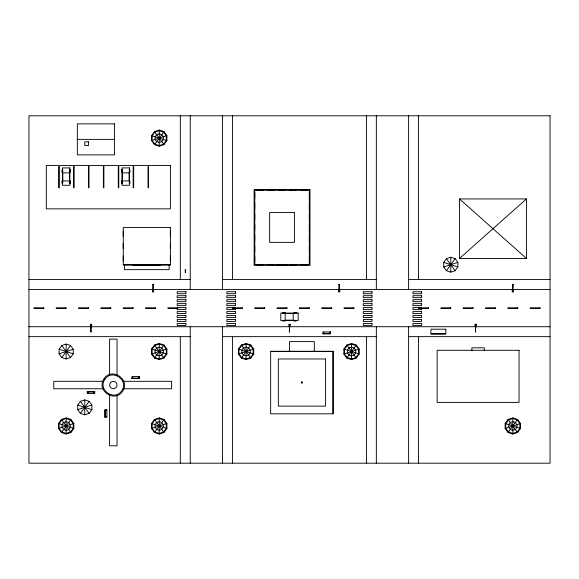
<?xml version="1.0" encoding="UTF-8"?>
<svg xmlns="http://www.w3.org/2000/svg" width="579" height="579" viewBox="0 0 579 579"><rect width="100%" height="100%" fill="white"/><g stroke="black" fill="none" stroke-linecap="round" stroke-linejoin="round"><path stroke-width="0.87" d="M151.553 135.638L154.484 131.607L159.225 130.065L163.966 131.607L166.897 135.638L166.897 140.625L163.966 144.656L159.225 146.197L154.484 144.656L151.553 140.625L151.553 135.638L159.109 138.091L166.897 135.638M154.484 144.656L159.153 138.236L154.484 131.607M163.966 131.607L159.153 138.236M59.094 349.238L61.794 345.511L66.172 344.092L70.544 345.511L73.251 349.238L73.251 353.834L70.544 357.561L66.172 358.98L61.794 357.561L59.094 353.834L59.094 349.238L66.288 351.496L61.794 357.561M66.245 351.439L70.544 345.511M58.501 423.488L61.432 419.457L66.172 417.915L70.913 419.457L73.844 423.488L73.844 428.467L70.913 432.506L66.172 434.04L61.432 432.506L58.501 428.467L58.501 423.488L66.1 425.876L66.172 417.915M77.702 405.068L80.409 401.348L84.78 399.923L89.159 401.348L91.866 405.068L91.866 409.671L89.159 413.392L84.78 414.81L80.409 413.392L77.702 409.671L77.702 405.068L84.664 407.326L91.866 405.068M61.432 432.506L66.288 426.014L61.432 419.457M66.245 425.876L70.913 419.457M84.664 407.326L77.702 409.671M80.409 413.392L89.159 401.348M151.553 349.043L154.484 345.012L159.225 343.47L163.966 345.012L166.897 349.043L166.897 354.03L163.966 358.061L159.225 359.602L154.484 358.061L151.553 354.03L151.553 349.043L159.297 351.439L163.966 358.061M154.484 358.061L159.153 351.634L154.484 345.012M159.297 351.439L163.966 345.012M151.553 423.488L154.484 419.457L159.225 417.915L163.966 419.457L166.897 423.488L166.897 428.467L163.966 432.506L159.225 434.04L154.484 432.506L151.553 428.467L151.553 423.488L159.109 425.941M154.484 432.506L159.153 426.079M159.297 425.876L163.966 419.457M238.403 349.043L241.334 345.012L246.075 343.47L250.816 345.012L253.747 349.043L253.747 354.03L250.816 358.061L246.075 359.602L241.334 358.061L238.403 354.03L238.403 349.043L253.747 354.03M250.816 345.012L246.075 351.663L246.075 343.47M241.334 358.061L246.003 351.634M343.868 349.043L346.792 345.012L351.533 343.47L356.273 345.012L359.204 349.043L359.204 354.03L356.273 358.061L351.533 359.602L346.792 358.061L343.868 354.03L343.868 349.043L351.656 351.576L346.792 345.012M346.792 358.061L356.273 345.012M443.709 262.388L446.416 258.661L450.795 257.242L455.166 258.661L457.873 262.388L457.873 266.984L455.166 270.711L450.795 272.13L446.416 270.711L443.709 266.984L443.709 262.388L450.672 264.646L457.873 262.388M446.416 270.711L455.166 258.661M505.156 423.488L508.087 419.457L512.828 417.915L517.568 419.457L520.499 423.488L520.499 428.467L517.568 432.506L512.828 434.04L508.087 432.506L505.156 428.467L505.156 423.488L512.712 425.941L517.568 419.457M508.087 432.506L512.755 426.079L517.568 432.506M512.828 417.915L512.828 434.04M459.48 258.48L526.477 198.93L526.477 258.48L459.48 258.48L459.48 198.93L526.477 198.93M151.553 140.625L159.109 138.171M59.094 353.834L66.057 351.576L66.172 358.98M66.288 351.496L73.251 349.238M151.553 354.03L166.897 349.043M443.709 266.984L450.672 264.726L446.416 258.661M238.403 354.03L245.959 351.576M246.191 351.496L253.747 349.043M58.501 428.467L66.057 426.014L66.172 434.04M66.288 425.941L73.844 423.488M343.868 354.03L351.417 351.576M351.656 351.496L359.204 349.043M151.553 428.467L159.109 426.014M159.341 425.941L166.897 423.488M505.156 428.467L512.755 426.079M512.943 425.941L520.499 423.488M77.34 139.373L114.562 139.373M69.646 169.748L70.269 169.748L70.269 172.274L69.646 172.274M129.197 169.748L129.819 169.748L129.819 172.274L129.197 172.274M62.076 170.487L62.698 170.487M69.646 170.487L70.269 170.487M121.633 170.487L122.249 170.487M129.197 170.487L129.819 170.487M62.076 171.536L62.698 171.536M69.646 171.536L70.269 171.536M121.633 171.536L122.249 171.536M129.197 171.536L129.819 171.536M69.646 180.916L70.269 180.916L70.269 183.442L69.646 183.442M129.197 180.916L129.819 180.916L129.819 183.442L129.197 183.442M62.076 181.654L62.698 181.654M69.646 181.654L70.269 181.654M121.633 181.654L122.249 181.654M129.197 181.654L129.819 181.654M62.076 182.703L62.698 182.703M69.646 182.703L70.269 182.703M121.633 182.703L122.249 182.703M129.197 182.703L129.819 182.703M254.76 192.46L254.76 198.662M309.352 192.46L309.352 198.662M254.76 203.091L254.76 209.294M309.352 203.091L309.352 209.294M254.76 213.731L254.76 219.933M309.352 213.731L309.352 219.933M254.76 224.363L254.76 230.565M309.352 224.363L309.352 230.565M123.247 231.187L123.247 236.152M170.392 231.187L170.392 236.152M254.76 234.994L254.76 241.204M309.352 234.994L309.352 241.204M123.247 243.593L123.247 248.557M170.392 243.593L170.392 248.557M254.76 245.634L254.76 251.836M309.352 245.634L309.352 251.836M123.247 255.998L123.247 260.963M170.392 255.998L170.392 260.963M254.76 256.265L254.76 262.468M309.352 256.265L309.352 262.468M123.247 264.683L170.392 264.683M28.95 279.577L190.245 279.577M222.502 279.577L376.35 279.577M408.608 279.577L550.05 279.577M28.95 289.5L550.05 289.5M28.95 326.722L550.05 326.722M323.002 333.547L330.443 333.547M323.002 333.67L330.443 333.67M28.95 336.645L190.245 336.645M222.502 336.645L376.35 336.645M408.608 336.645L550.05 336.645M270.892 351.533L332.925 351.533L332.925 413.572M131.932 378.21L139.373 378.21M131.932 378.333L139.373 378.333M103.25 381.315L53.767 381.315L53.767 388.755L103.25 388.755M123.045 381.315L171.63 381.315L171.63 388.755L123.045 388.755M87.263 391.737L94.71 391.737M87.263 391.86L94.71 391.86M105.132 410.345L106.746 410.345L105.132 410.591M105.132 416.547L106.746 416.547L105.132 416.8M159.341 138.171L166.897 140.625M450.911 264.726L457.873 266.984M351.656 351.576L359.204 354.03M512.943 426.014L520.499 428.467M159.341 351.576L166.897 354.03M159.153 351.634L159.225 359.602M66.288 351.576L73.251 353.834M159.341 426.014L166.897 428.467M84.903 407.406L91.866 409.671M66.288 426.014L73.844 428.467M459.48 198.93L526.477 258.48M450.867 264.784L455.166 270.711M508.087 419.457L512.755 425.876M351.612 351.634L356.273 358.061M159.297 138.236L163.966 144.656M241.334 345.012L246.003 351.439M246.147 351.634L250.816 358.061M154.484 419.457L159.153 425.876M159.297 426.079L163.966 432.506M61.794 345.511L66.1 351.439M66.245 351.634L70.544 357.561M80.409 401.348L89.159 413.392M66.245 426.079L70.913 432.506M484.29 350.794L484.29 347.813L471.885 347.813L471.885 350.794M450.795 257.242L450.795 264.56M450.795 264.813L450.795 272.13M445.584 333.67L431.189 333.67M418.537 115.8L418.537 279.577M418.537 336.645L418.537 463.2M408.608 115.8L408.608 289.5M408.608 326.722L408.608 463.2M376.35 115.8L376.35 289.5M376.35 326.722L376.35 463.2M366.427 115.8L366.427 279.577M366.427 336.645L366.427 463.2M351.533 343.47L351.533 351.41M351.533 351.663L351.533 359.602M329.95 333.67L329.95 332.057L329.697 333.67M323.741 333.67L323.741 332.057L323.495 333.67M314.317 351.533L314.317 341.61L289.5 341.61L289.5 351.533M306.993 190.245L300.791 190.245M306.993 264.683L300.791 264.683M296.347 320.267L296.347 320.889L293.821 320.889L293.821 320.267M296.079 190.245L289.869 190.245M296.079 264.683L289.869 264.683M295.608 312.703L295.608 313.319M295.608 320.267L295.608 320.889M294.559 312.703L294.559 313.319M294.559 320.267L294.559 320.889M287.018 264.683L287.018 265.059L277.095 265.059L277.095 264.683M285.158 190.245L278.955 190.245M285.158 264.683L278.955 264.683M285.179 320.267L285.179 320.889L282.653 320.889L282.653 320.267M284.441 312.703L284.441 313.319M284.441 320.267L284.441 320.889M283.392 312.703L283.392 313.319M283.392 320.267L283.392 320.889M274.236 190.245L268.034 190.245M274.236 264.683L268.034 264.683M263.322 190.245L257.119 190.245M263.322 264.683L257.119 264.683M246.075 351.663L246.075 359.602M232.425 115.8L232.425 279.577M232.425 336.645L232.425 463.2M222.502 115.8L222.502 289.5M222.502 326.722L222.502 463.2M190.245 115.8L190.245 289.5M190.245 326.722L190.245 463.2M180.315 115.8L180.315 279.577M180.315 336.645L180.315 463.2M169.148 264.683L169.148 269.648L124.485 269.648L124.485 264.683M160.463 265.059L160.463 265.428L133.17 265.428L133.17 265.059M159.225 130.065L159.225 138.012M159.225 138.258L159.225 146.197M159.225 343.47L159.225 351.41M159.225 417.915L159.225 425.854M159.225 426.101L159.225 434.04M138.88 378.333L138.88 376.719L138.627 378.333M132.671 378.333L132.671 376.719L132.425 378.333M117.038 375.301L117.038 339.128L109.597 339.128L109.597 375.301M117.038 395.189L117.038 445.83L109.597 445.83L109.597 394.285M105.255 409.852L105.255 417.293M105.132 409.852L105.132 417.293M94.211 391.737L94.211 393.351L93.964 391.737M88.008 391.737L88.008 393.351L87.762 391.737M84.78 399.923L84.78 407.247M84.78 407.493L84.78 414.81M66.172 344.092L66.172 351.41M104.032 378.832C95.817 390.499 114.968 403.295 122.603 391.238C130.825 379.571 111.667 366.775 104.032 378.832M104.857 379.383C97.373 390.014 114.823 401.674 121.778 390.687C129.269 380.056 111.812 368.396 104.857 379.383M110.683 382.401L109.721 384.072L109.721 385.998L110.683 387.669L112.355 388.632L114.28 388.632L115.952 387.669L116.915 385.998L116.915 384.072L115.952 382.401L114.28 381.438L112.355 381.438L110.683 382.401M154.846 132.113L152.147 135.833L152.147 140.436L154.846 144.157L159.225 145.575L163.604 144.157L166.303 140.436L166.303 135.833L163.604 132.113L159.225 130.688L154.846 132.113M156.67 134.618L155.092 136.789L155.092 139.474L156.67 141.645L159.225 142.477L161.78 141.645L163.358 139.474L163.358 136.789L161.78 134.618L159.225 133.792L156.67 134.618M61.794 419.956L59.094 423.676L59.094 428.279L61.794 431.999L66.172 433.425L70.544 431.999L73.251 428.279L73.251 423.676L70.544 419.956L66.172 418.537L61.794 419.956M63.618 422.467L62.04 424.639L62.04 427.324L63.618 429.495L66.172 430.32L68.727 429.495L70.298 427.324L70.298 424.639L68.727 422.467L66.172 421.635L63.618 422.467M154.846 345.511L152.147 349.238L152.147 353.834L154.846 357.561L159.225 358.98L163.604 357.561L166.303 353.834L166.303 349.238L163.604 345.511L159.225 344.092L154.846 345.511M156.67 348.022L155.092 350.194L155.092 352.879L156.67 355.05L159.225 355.875L161.78 355.05L163.358 352.879L163.358 350.194L161.78 348.022L159.225 347.19L156.67 348.022M154.846 419.956L152.147 423.676L152.147 428.279L154.846 431.999L159.225 433.425L163.604 431.999L166.303 428.279L166.303 423.676L163.604 419.956L159.225 418.537L154.846 419.956M156.67 422.467L155.092 424.639L155.092 427.324L156.67 429.495L159.225 430.32L161.78 429.495L163.358 427.324L163.358 424.639L161.78 422.467L159.225 421.635L156.67 422.467M241.696 345.511L238.997 349.238L238.997 353.834L241.696 357.561L246.075 358.98L250.454 357.561L253.153 353.834L253.153 349.238L250.454 345.511L246.075 344.092L241.696 345.511M243.52 348.022L241.942 350.194L241.942 352.879L243.52 355.05L246.075 355.875L248.63 355.05L250.208 352.879L250.208 350.194L248.63 348.022L246.075 347.19L243.52 348.022M347.161 345.511L344.454 349.238L344.454 353.834L347.161 357.561L351.533 358.98L355.911 357.561L358.618 353.834L358.618 349.238L355.911 345.511L351.533 344.092L347.161 345.511M348.985 348.022L347.407 350.194L347.407 352.879L348.985 355.05L351.533 355.875L354.087 355.05L355.665 352.879L355.665 350.194L354.087 348.022L351.533 347.19L348.985 348.022M508.456 419.956L505.749 423.676L505.749 428.279L508.456 431.999L512.828 433.425L517.206 431.999L519.906 428.279L519.906 423.676L517.206 419.956L512.828 418.537L508.456 419.956M510.273 422.467L508.702 424.639L508.702 427.324L510.273 429.495L512.828 430.32L515.382 429.495L516.96 427.324L516.96 424.639L515.382 422.467L512.828 421.635L510.273 422.467M90.867 331.398L91.106 331.97L90.867 331.398M152.899 284.253L153.138 284.825L152.899 284.253M289.384 331.398L289.616 331.97L289.384 331.398M339.012 284.253L339.251 284.825L339.012 284.253M301.623 381.865L301.218 382.842L302.195 383.24L302.593 382.27L301.623 381.865M512.712 284.253L512.951 284.825L512.712 284.253M475.489 331.398L475.728 331.97L475.489 331.398M550.05 115.8L28.95 115.8L28.95 463.2L550.05 463.2L550.05 115.8M114.562 123.863L77.34 123.863L77.34 154.882L114.562 154.882L114.562 123.863M88.507 141.855L84.78 141.855L84.78 145.575L88.507 145.575L88.507 141.855M170.392 165.428L46.32 165.428L46.32 208.853L170.392 208.853L170.392 165.428M59.224 166.672L58.725 166.672L58.725 187.762L59.224 187.762L59.224 166.672M74.112 166.672L73.613 166.672L73.613 187.762L74.112 187.762L74.112 166.672M89 166.672L88.507 166.672L88.507 187.762L89 187.762L89 166.672M103.887 166.672L103.395 166.672L103.395 187.762L103.887 187.762L103.887 166.672M118.775 166.672L118.282 166.672L118.282 187.762L118.775 187.762L118.775 166.672M133.669 166.672L133.17 166.672L133.17 187.762L133.669 187.762L133.669 166.672M148.557 166.672L148.058 166.672L148.058 187.762L148.557 187.762L148.557 166.672M69.893 167.91L62.452 167.91L62.452 185.28L69.893 185.28L69.893 167.91M129.45 167.91L122.003 167.91L122.003 185.28L129.45 185.28L129.45 167.91M62.698 169.748L62.076 169.748L62.076 172.274L62.698 172.274L62.698 169.748M122.249 169.748L121.633 169.748L121.633 172.274L122.249 172.274L122.249 169.748M69.523 172.875L62.822 172.875L62.822 180.938L69.523 180.938L69.523 172.875M129.074 172.875L122.379 172.875L122.379 180.938L129.074 180.938L129.074 172.875M62.698 180.916L62.076 180.916L62.076 183.442L62.698 183.442L62.698 180.916M122.249 180.916L121.633 180.916L121.633 183.442L122.249 183.442L122.249 180.916M309.975 189.623L254.138 189.623L254.138 265.305L309.975 265.305L309.975 189.623M309.352 190.245L254.76 190.245L254.76 264.683L309.352 264.683L309.352 190.245M294.465 212.573L269.648 212.573L269.648 242.355L294.465 242.355L294.465 212.573M170.392 227.467L123.247 227.467L123.247 265.059L170.392 265.059L170.392 227.467M185.403 269.401L185.28 272.376L185.403 269.401M153.145 284.535L152.899 290.738L153.145 284.535M339.251 284.535L339.005 290.738L339.251 284.535M512.951 284.535L512.704 290.738L512.951 284.535M153.645 289.999L152.4 289.999L152.4 291.982L153.645 291.982L153.645 289.999M339.75 289.999L338.505 289.999L338.505 291.982L339.75 291.982L339.75 289.999M513.45 289.999L512.205 289.999L512.205 291.982L513.45 291.982L513.45 289.999M185.902 291.736L177.217 291.736L177.217 293.719L185.902 293.719L185.902 291.736M235.53 291.736L226.845 291.736L226.845 293.719L235.53 293.719L235.53 291.736M372.007 291.736L363.322 291.736L363.322 293.719L372.007 293.719L372.007 291.736M421.635 291.736L412.95 291.736L412.95 293.719L421.635 293.719L421.635 291.736M185.902 295.703L177.217 295.703L177.217 297.686L185.902 297.686L185.902 295.703M235.53 295.703L226.845 295.703L226.845 297.686L235.53 297.686L235.53 295.703M372.007 295.703L363.322 295.703L363.322 297.686L372.007 297.686L372.007 295.703M421.635 295.703L412.95 295.703L412.95 297.686L421.635 297.686L421.635 295.703M185.902 299.676L177.217 299.676L177.217 301.659L185.902 301.659L185.902 299.676M235.53 299.676L226.845 299.676L226.845 301.659L235.53 301.659L235.53 299.676M372.007 299.676L363.322 299.676L363.322 301.659L372.007 301.659L372.007 299.676M421.635 299.676L412.95 299.676L412.95 301.659L421.635 301.659L421.635 299.676M185.902 303.642L177.217 303.642L177.217 305.632L185.902 305.632L185.902 303.642M235.53 303.642L226.845 303.642L226.845 305.632L235.53 305.632L235.53 303.642M372.007 303.642L363.322 303.642L363.322 305.632L372.007 305.632L372.007 303.642M421.635 303.642L412.95 303.642L412.95 305.632L421.635 305.632L421.635 303.642M185.902 307.615L177.217 307.615L177.217 309.599L185.902 309.599L185.902 307.615M235.53 307.615L226.845 307.615L226.845 309.599L235.53 309.599L235.53 307.615M372.007 307.615L363.322 307.615L363.322 309.599L372.007 309.599L372.007 307.615M421.635 307.615L412.95 307.615L412.95 309.599L421.635 309.599L421.635 307.615M43.838 307.804L33.915 307.804L33.915 308.419L43.838 308.419L43.838 307.804M66.172 307.804L56.243 307.804L56.243 308.419L66.172 308.419L66.172 307.804M88.507 307.804L78.578 307.804L78.578 308.419L88.507 308.419L88.507 307.804M110.835 307.804L100.912 307.804L100.912 308.419L110.835 308.419L110.835 307.804M133.17 307.804L123.247 307.804L123.247 308.419L133.17 308.419L133.17 307.804M155.505 307.804L145.575 307.804L145.575 308.419L155.505 308.419L155.505 307.804M177.833 307.804L167.91 307.804L167.91 308.419L177.833 308.419L177.833 307.804M242.355 307.804L232.425 307.804L232.425 308.419L242.355 308.419L242.355 307.804M264.683 307.804L254.76 307.804L254.76 308.419L264.683 308.419L264.683 307.804M287.018 307.804L277.095 307.804L277.095 308.419L287.018 308.419L287.018 307.804M309.352 307.804L299.423 307.804L299.423 308.419L309.352 308.419L309.352 307.804M331.687 307.804L321.758 307.804L321.758 308.419L331.687 308.419L331.687 307.804M354.015 307.804L344.092 307.804L344.092 308.419L354.015 308.419L354.015 307.804M428.46 307.804L418.537 307.804L418.537 308.419L428.46 308.419L428.46 307.804M450.795 307.804L440.865 307.804L440.865 308.419L450.795 308.419L450.795 307.804M473.123 307.804L463.2 307.804L463.2 308.419L473.123 308.419L473.123 307.804M495.458 307.804L485.535 307.804L485.535 308.419L495.458 308.419L495.458 307.804M517.792 307.804L507.863 307.804L507.863 308.419L517.792 308.419L517.792 307.804M540.127 307.804L530.198 307.804L530.198 308.419L540.127 308.419L540.127 307.804M185.902 311.582L177.217 311.582L177.217 313.572L185.902 313.572L185.902 311.582M235.53 311.582L226.845 311.582L226.845 313.572L235.53 313.572L235.53 311.582M372.007 311.582L363.322 311.582L363.322 313.572L372.007 313.572L372.007 311.582M421.635 311.582L412.95 311.582L412.95 313.572L421.635 313.572L421.635 311.582M285.179 312.703L282.653 312.703L282.653 313.319L285.179 313.319L285.179 312.703M296.347 312.703L293.821 312.703L293.821 313.319L296.347 313.319L296.347 312.703M298.185 313.073L280.815 313.073L280.815 320.52L298.185 320.52L298.185 313.073M293.22 313.449L285.158 313.449L285.158 320.144L293.22 320.144L293.22 313.449M185.902 315.555L177.217 315.555L177.217 317.538L185.902 317.538L185.902 315.555M235.53 315.555L226.845 315.555L226.845 317.538L235.53 317.538L235.53 315.555M372.007 315.555L363.322 315.555L363.322 317.538L372.007 317.538L372.007 315.555M421.635 315.555L412.95 315.555L412.95 317.538L421.635 317.538L421.635 315.555M185.902 319.528L177.217 319.528L177.217 321.511L185.902 321.511L185.902 319.528M235.53 319.528L226.845 319.528L226.845 321.511L235.53 321.511L235.53 319.528M372.007 319.528L363.322 319.528L363.322 321.511L372.007 321.511L372.007 319.528M421.635 319.528L412.95 319.528L412.95 321.511L421.635 321.511L421.635 319.528M185.902 323.495L177.217 323.495L177.217 325.478L185.902 325.478L185.902 323.495M235.53 323.495L226.845 323.495L226.845 325.478L235.53 325.478L235.53 323.495M372.007 323.495L363.322 323.495L363.322 325.478L372.007 325.478L372.007 323.495M421.635 323.495L412.95 323.495L412.95 325.478L421.635 325.478L421.635 323.495M91.605 324.24L90.367 324.24L90.367 326.223L91.605 326.223L91.605 324.24M290.122 324.24L288.878 324.24L288.878 326.223L290.122 326.223L290.122 324.24M476.228 324.24L474.99 324.24L474.99 326.223L476.228 326.223L476.228 324.24M91.113 325.478L90.86 331.687L91.113 325.478M289.623 325.478L289.377 331.687L289.623 325.478M475.728 325.478L475.482 331.687L475.728 325.478M445.83 329.205L430.942 329.205L430.942 334.163L445.83 334.163L445.83 329.205M330.443 331.933L323.002 331.933L323.002 333.793L330.443 333.793L330.443 331.933M519.03 350.295L437.145 350.295L437.145 402.405L519.03 402.405L519.03 350.295M333.171 351.287L270.639 351.287L270.639 413.819L333.171 413.819L333.171 351.287M325.478 358.98L278.333 358.98L278.333 406.125L325.478 406.125L325.478 358.98M139.373 376.596L131.932 376.596L131.932 378.456L139.373 378.456L139.373 376.596M94.71 391.614L87.263 391.614L87.263 393.474L94.71 393.474L94.71 391.614M106.869 409.852L105.009 409.852L105.009 417.293L106.869 417.293L106.869 409.852"/></g></svg>
